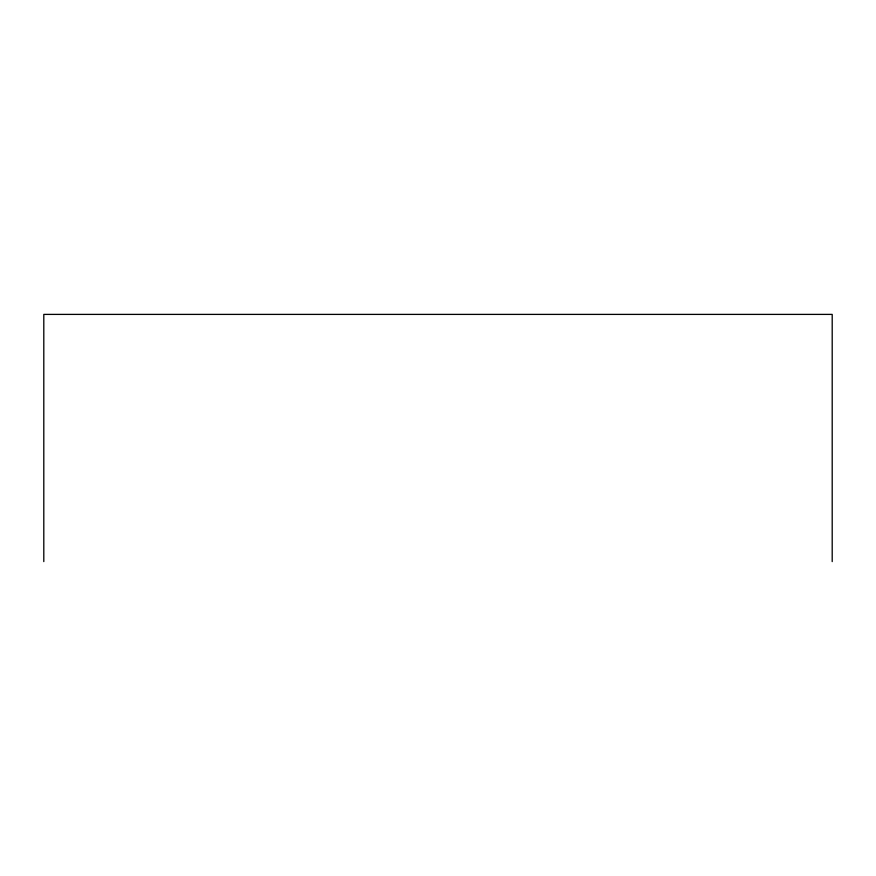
<?xml version="1.0" encoding="UTF-8"?>
<svg xmlns="http://www.w3.org/2000/svg" width="876" height="876" viewBox="0 0 876 876"><rect width="100%" height="100%" fill="white"/><g stroke="black" fill="none" stroke-linecap="round" stroke-linejoin="round"><path stroke-width="1.31" d="M832.2 561.604L832.2 314.396L43.8 314.396L43.8 561.604"/></g></svg>
